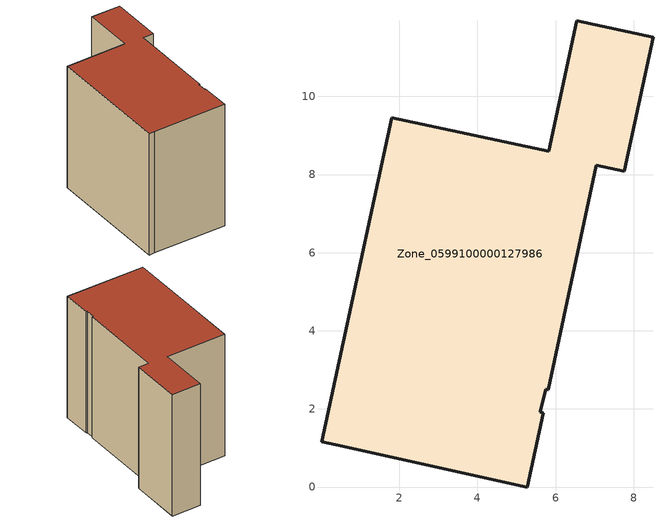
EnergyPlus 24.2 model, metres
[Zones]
Zone_0599100000127986
 floor ground (C_G): 5.82,8.6 6.54,11.93 8.49,11.51 7.76,8.09 7.04,8.24 5.81,2.49 5.74,2.5 5.6,1.92 5.68,1.89 5.28,0 0.37,1.09 0.01,1.16 1.81,9.46 z0
 wall outside (C_F): 7.76,8.09 8.49,11.51 6.54,11.93 5.82,8.6 1.81,9.46 0.01,1.16 0.37,1.09 5.28,0 5.68,1.89 5.6,1.92 5.74,2.5 5.81,2.49 7.04,8.24 7.76,8.09 z0:8.7
 roof outside (C_R): 5.74,2.5 5.81,2.49 7.04,8.24 7.76,8.09 8.49,11.51 6.54,11.93 5.82,8.6 1.81,9.46 0.01,1.16 0.37,1.09 5.28,0 5.68,1.89 5.6,1.92 z8.7
[BUILDING]
Pand.0599100000127986: North Axis=0; Terrain=City; Loads Convergence Tolerance Value=0.04; Temperature Convergence Tolerance Value=0.4; Solar Distribution=FullExterior; Maximum Number of Warmup Days=25; Minimum Number of Warmup Days=1
[Site:Location]
Rotterdam.The.Hague.AP_ZH_NLD Design_Conditions: Latitude=51.96; Longitude=4.45; Time Zone=1; Elevation=-4.5
[SITE:GROUNDTEMPERATURE:BUILDINGSURFACE]
18, 18, 18, 18, 18, 18, 18, 18, 18, 18, 18, 18
[MATERIAL] Thermal Absorptance=0.9; Solar Absorptance=0.7; Visible Absorptance=0.7
Name | Roughness | Thickness | Conductivity | Density | Specific Heat
G.TC.1975-1991 | MediumSmooth | 0.15 | 0.288461 | 540 | 1210
F.TC.1975-1991 | Rough | 0.3 | 0.230769 | 1920 | 840
R.TC.1975-1991 | MediumRough | 0.2 | 0.153846 | 1500 | 1000
[CONSTRUCTION]
C_G: G.TC.1975-1991
C_F: F.TC.1975-1991
C_R: R.TC.1975-1991
[ZONE]
Zone_0599100000127986: Type=1; Multiplier=1; Ceiling Height=Autocalculate; Volume=Autocalculate; Floor Area=autocalculate; Part of Total Floor Area=Yes
[ZONEINFILTRATION:DESIGNFLOWRATE]
Infil_Zone_0599100000127986: Zone or ZoneList or Space or SpaceList=Zone_0599100000127986; Schedule=AlwaysOn; Design Flow Rate Calculation Method=Flow/Area; Flow Rate per Floor Area=0.003; Constant Term Coefficient=1; Temperature Term Coefficient=0; Velocity Term Coefficient=0; Velocity Squared Term Coefficient=0
[HVACTEMPLATE:ZONE:IDEALLOADSAIRSYSTEM]
Zone_0599100000127986: Maximum Heating Supply Air Temperature=50; Minimum Cooling Supply Air Temperature=13; Maximum Heating Supply Air Humidity Ratio=0.0156; Minimum Cooling Supply Air Humidity Ratio=0.0077; Heating Limit=NoLimit; Cooling Limit=NoLimit; Dehumidification Control Type=ConstantSensibleHeatRatio; Cooling Sensible Heat Ratio=0.7; Dehumidification Setpoint=60; Humidification Control Type=None; Humidification Setpoint=30; Outdoor Air Method=None; Outdoor Air Flow Rate per Person=0.00944; Outdoor Air Flow Rate per Zone Floor Area=0; Outdoor Air Flow Rate per Zone=0; Demand Controlled Ventilation Type=None; Outdoor Air Economizer Type=NoEconomizer; Heat Recovery Type=None; Sensible Heat Recovery Effectiveness=0.7; Latent Heat Recovery Effectiveness=0.65
[ZONECONTROL:THERMOSTAT]
ThermostatControl_Zone_0599100000127986: Zone or ZoneList=Zone_0599100000127986; Control Type Schedule=DualSetpointControlType; Control 1=Thermostat_Zone_0599100000127986; Temperature Difference Between Cutout And Setpoint=0
[THERMOSTATSETPOINT:DUALSETPOINT]
Thermostat_Zone_0599100000127986: Heating Setpoint Temperature Schedule=HeatingSetpoint_Zone_0599100000127986; Cooling Setpoint Temperature Schedule=CoolingSetpoint_Zone_0599100000127986
[SCHEDULE:COMPACT]
HeatingSetpoint_Zone_0599100000127986: Through: 12/31, For: AllDays, Until: 24:00, 21
CoolingSetpoint_Zone_0599100000127986: Through: 12/31, For: AllDays, Until: 24:00, 24
DualSetpointControlType: Through: 12/31, For: AllDays, Until: 24:00, 4
AlwaysOn: Through: 12/31, For: AllDays, Until: 24:00, 1
